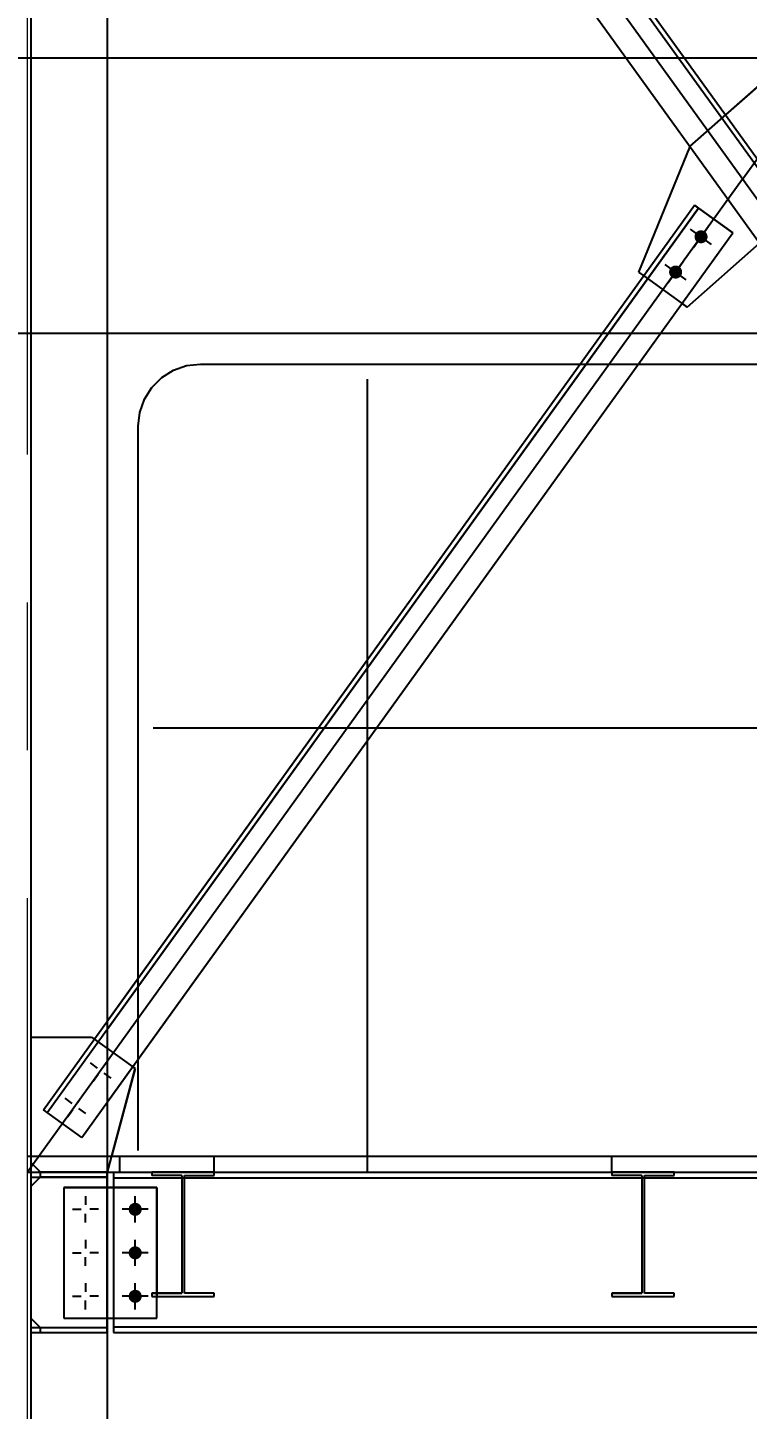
# Model space of a CAD drawing. Header units: metres. Extents: x 0 to 63075, y 0 to 44550.
# Drawn here: x 35151 to 36308, y 15553 to 17777 of the extents above; entities that cross this region are included whole.
import ezdxf

# ---------------------------------------------------------------- set-up
doc = ezdxf.new("R2010")
doc.units = ezdxf.units.M
doc.header["$LTSCALE"] = 75
doc.linetypes.add('CENTER2', pattern=[28.575, 19.05, -3.175, 3.175, -3.175])
for name, color, linetype in [('SC1', 7, 'CENTER2'), ('SDM', 7, 'Continuous'), ('SL1', 8, 'Continuous')]:
    doc.layers.add(name, color=color, linetype=linetype)
doc.styles.add('ROMANS', font='ROMANS.SHX')
doc.dimstyles.new('75___1-75', dxfattribs={"dimscale": 75, "dimtxt": 2.5, "dimasz": 2, "dimexe": 1.5, "dimexo": 1, "dimgap": 0.5, "dimtad": 1, "dimdec": 0, "dimzin": 12, "dimtxsty": 'ROMANS', "dimcen": 0, "dimclrd": 256, "dimclre": 256, "dimclrt": 3, "dimazin": 3, "dimtfac": 1, "dimtdec": 0, "dimtmove": 0, "dimatfit": 0, "dimfxl": 1, "dimlwd": -1, "dimlwe": -1, "dimarcsym": 0})

# ---------------------------------------------------------------- blocks, each defined once
blk = doc.blocks.new('A$C30d4501c')
at = {"layer": 'SL1'}
for points in [[(2337.6, 6655.2), (2338.1, 6656.1), (2338.5, 6657.1), (2338.8, 6658.1), (2339, 6659.1), (2339, 6660.1), (2339, 6661.1), (2338.9, 6662.1), (2338.7, 6663.2), (2338.4, 6664.1), (2338, 6665.1), (2337.5, 6666), (2336.9, 6666.8), (2336.2, 6667.6), (2335.5, 6668.3), (2334.7, 6669), (2333.8, 6669.5), (2332.9, 6670), (2331.9, 6670.4), (2330.9, 6670.7), (2329.9, 6670.9), (2328.9, 6671), (2327.9, 6670.9), (2326.9, 6670.8), (2325.8, 6670.6), (2324.9, 6670.3), (2323.9, 6669.9), (2323, 6669.4), (2322.2, 6668.8), (2321.4, 6668.1), (2320.7, 6667.4), (2320, 6666.6), (2319.5, 6665.7), (2319, 6664.8), (2318.6, 6663.9), (2318.3, 6662.9), (2318.1, 6661.8), (2318, 6660.8), (2318.1, 6659.8), (2318.2, 6658.8), (2318.4, 6657.8), (2318.7, 6656.8), (2319.1, 6655.8), (2319.6, 6654.9), (2320.2, 6654.1), (2320.9, 6653.3), (2321.6, 6652.6), (2322.4, 6651.9), (2323.3, 6651.4), (2324.2, 6650.9), (2325.1, 6650.5), (2326.1, 6650.2), (2327.2, 6650.1), (2328.2, 6650), (2329.2, 6650), (2330.2, 6650.1), (2331.2, 6650.3), (2332.2, 6650.6), (2333.2, 6651), (2334.1, 6651.5), (2334.9, 6652.1), (2335.7, 6652.8), (2336.4, 6653.5), (2337.1, 6654.3)], [(2296.7, 6598.4), (2297.2, 6599.3), (2297.6, 6600.2), (2297.9, 6601.2), (2298.1, 6602.2), (2298.2, 6603.3), (2298.1, 6604.3), (2298, 6605.3), (2297.8, 6606.3), (2297.5, 6607.3), (2297.1, 6608.3), (2296.6, 6609.2), (2296, 6610), (2295.3, 6610.8), (2294.6, 6611.5), (2293.8, 6612.2), (2292.9, 6612.7), (2292, 6613.2), (2291.1, 6613.6), (2290.1, 6613.9), (2289, 6614), (2288, 6614.1), (2287, 6614.1), (2286, 6614), (2285, 6613.8), (2284, 6613.5), (2283, 6613.1), (2282.1, 6612.6), (2281.3, 6612), (2280.5, 6611.3), (2279.8, 6610.6), (2279.1, 6609.8), (2278.6, 6608.9), (2278.1, 6608), (2277.7, 6607), (2277.4, 6606), (2277.3, 6605), (2277.2, 6604), (2277.2, 6603), (2277.3, 6601.9), (2277.5, 6600.9), (2277.8, 6600), (2278.2, 6599), (2278.7, 6598.1), (2279.3, 6597.3), (2280, 6596.5), (2280.7, 6595.8), (2281.5, 6595.1), (2282.4, 6594.6), (2283.3, 6594.1), (2284.3, 6593.7), (2285.3, 6593.4), (2286.3, 6593.2), (2287.3, 6593.1), (2288.3, 6593.2), (2289.3, 6593.3), (2290.4, 6593.5), (2291.3, 6593.8), (2292.3, 6594.2), (2293.2, 6594.7), (2294, 6595.3), (2294.8, 6596), (2295.5, 6596.7), (2296.2, 6597.5)], [(1428.8, 5096), (1428.6, 5097), (1428.4, 5098), (1428, 5099), (1427.6, 5099.9), (1427, 5100.8), (1426.4, 5101.7), (1425.7, 5102.4), (1425, 5103.1), (1424.1, 5103.7), (1423.3, 5104.3), (1422.3, 5104.7), (1421.4, 5105), (1420.4, 5105.3), (1419.3, 5105.4), (1418.3, 5105.5), (1417.3, 5105.4), (1416.3, 5105.3), (1415.3, 5105), (1414.3, 5104.7), (1413.4, 5104.3), (1412.5, 5103.7), (1411.6, 5103.1), (1410.9, 5102.4), (1410.2, 5101.7), (1409.6, 5100.8), (1409, 5099.9), (1408.6, 5099), (1408.3, 5098), (1408, 5097), (1407.9, 5096), (1407.8, 5095), (1407.9, 5094), (1408, 5093), (1408.3, 5092), (1408.6, 5091), (1409, 5090), (1409.6, 5089.2), (1410.2, 5088.3), (1410.9, 5087.6), (1411.6, 5086.9), (1412.5, 5086.3), (1413.4, 5085.7), (1414.3, 5085.3), (1415.3, 5085), (1416.3, 5084.7), (1417.3, 5084.5), (1418.3, 5084.5), (1419.3, 5084.5), (1420.4, 5084.7), (1421.4, 5085), (1422.3, 5085.3), (1423.3, 5085.7), (1424.1, 5086.3), (1425, 5086.9), (1425.7, 5087.6), (1426.4, 5088.3), (1427, 5089.2), (1427.6, 5090), (1428, 5091), (1428.4, 5092), (1428.6, 5093), (1428.8, 5094), (1428.8, 5095)], [(1428.8, 5026), (1428.6, 5027), (1428.4, 5028), (1428, 5029), (1427.6, 5029.9), (1427, 5030.8), (1426.4, 5031.7), (1425.7, 5032.4), (1425, 5033.1), (1424.1, 5033.7), (1423.3, 5034.3), (1422.3, 5034.7), (1421.4, 5035), (1420.4, 5035.3), (1419.3, 5035.4), (1418.3, 5035.5), (1417.3, 5035.4), (1416.3, 5035.3), (1415.3, 5035), (1414.3, 5034.7), (1413.4, 5034.3), (1412.5, 5033.7), (1411.6, 5033.1), (1410.9, 5032.4), (1410.2, 5031.7), (1409.6, 5030.8), (1409, 5029.9), (1408.6, 5029), (1408.3, 5028), (1408, 5027), (1407.9, 5026), (1407.8, 5025), (1407.9, 5024), (1408, 5023), (1408.3, 5022), (1408.6, 5021), (1409, 5020), (1409.6, 5019.2), (1410.2, 5018.3), (1410.9, 5017.6), (1411.6, 5016.9), (1412.5, 5016.3), (1413.4, 5015.7), (1414.3, 5015.3), (1415.3, 5015), (1416.3, 5014.7), (1417.3, 5014.5), (1418.3, 5014.5), (1419.3, 5014.5), (1420.4, 5014.7), (1421.4, 5015), (1422.3, 5015.3), (1423.3, 5015.7), (1424.1, 5016.3), (1425, 5016.9), (1425.7, 5017.6), (1426.4, 5018.3), (1427, 5019.2), (1427.6, 5020), (1428, 5021), (1428.4, 5022), (1428.6, 5023), (1428.8, 5024), (1428.8, 5025)], [(1428.8, 4956), (1428.6, 4957), (1428.4, 4958), (1428, 4959), (1427.6, 4959.9), (1427, 4960.8), (1426.4, 4961.7), (1425.7, 4962.4), (1425, 4963.1), (1424.1, 4963.7), (1423.3, 4964.3), (1422.3, 4964.7), (1421.4, 4965), (1420.4, 4965.3), (1419.3, 4965.4), (1418.3, 4965.5), (1417.3, 4965.4), (1416.3, 4965.3), (1415.3, 4965), (1414.3, 4964.7), (1413.4, 4964.3), (1412.5, 4963.7), (1411.6, 4963.1), (1410.9, 4962.4), (1410.2, 4961.7), (1409.6, 4960.8), (1409, 4959.9), (1408.6, 4959), (1408.3, 4958), (1408, 4957), (1407.9, 4956), (1407.8, 4955), (1407.9, 4954), (1408, 4953), (1408.3, 4952), (1408.6, 4951), (1409, 4950), (1409.6, 4949.2), (1410.2, 4948.3), (1410.9, 4947.6), (1411.6, 4946.9), (1412.5, 4946.3), (1413.4, 4945.7), (1414.3, 4945.3), (1415.3, 4945), (1416.3, 4944.7), (1417.3, 4944.5), (1418.3, 4944.5), (1419.3, 4944.5), (1420.4, 4944.7), (1421.4, 4945), (1422.3, 4945.3), (1423.3, 4945.7), (1424.1, 4946.3), (1425, 4946.9), (1425.7, 4947.6), (1426.4, 4948.3), (1427, 4949.2), (1427.6, 4950), (1428, 4951), (1428.4, 4952), (1428.6, 4953), (1428.8, 4954), (1428.8, 4955)]]:
    blk.add_hatch(color=256, dxfattribs=at).paths.add_polyline_path(points, flags=17)
for p, q in [((1250.6, 9396.4), (1250.6, 434)), ((1373.3, 9396.4), (1373.3, 5180)), ((3545.3, 5155), (1245.3, 8351.5)), ((2395.3, 6753.2), (3545.3, 8351.5)), ((3418.4, 5383.1), (1374.7, 8223.4)), ((3418.4, 5383.1), (1374.7, 8223.4)), ((1381.1, 8228), (3424.8, 5387.7)), ((1381.1, 8228), (3424.8, 5387.7)), ((1319.3, 8183.5), (3363, 5343.2)), ((1373.3, 8108.4), (3363, 5343.2)), ((2310.6, 6805.8), (2484.4, 6959.4)), ((2484.4, 6959.4), (2368, 6856.5)), ((2310.6, 6805.8), (2228.2, 6603.3)), ((2395.3, 6753.2), (1245.3, 5155)), ((1270.6, 5255.3), (2318.1, 6711.1)), ((2324.5, 6706.5), (1277, 5250.7)), ((1373.3, 5398.1), (2318.1, 6711.1)), ((1373.3, 5384.5), (2324.5, 6706.5)), ((2379.9, 6666.6), (2318.1, 6711.1)), ((2318.1, 6711.1), (2324.5, 6706.5)), ((2324.5, 6706.5), (2379.9, 6666.6)), ((2345.6, 6648.2), (2311.5, 6672.7)), ((2316.3, 6643.4), (2340.8, 6677.5)), ((1332.4, 5210.8), (2379.9, 6666.6)), ((1373.3, 5267.7), (2379.9, 6666.6)), ((2306.3, 6547.1), (2422.7, 6650)), ((2304.7, 6591.4), (2270.6, 6615.9)), ((2275.4, 6586.6), (2299.9, 6620.7)), ((2228.2, 6603.3), (2236.3, 6597.5)), ((2236.3, 6597.5), (2306.3, 6547.1)), ((2306.3, 6547.1), (2298.1, 6553)), ((1479.9, 6445.6), (1501.1, 6453)), ((1501.1, 6453), (1523.3, 6455.5)), ((1523.3, 6455.5), (8167.3, 6455.5)), ((1445.1, 6417.9), (1461, 6433.7)), ((1461, 6433.7), (1479.9, 6445.6)), ((1791.6, 6431.1), (1791.6, 5154.9)), ((1433.2, 6398.9), (1445.1, 6417.9)), ((1425.8, 6377.8), (1433.2, 6398.9)), ((1423.3, 6355.5), (1425.8, 6377.8)), ((1423.3, 5189.9), (1423.3, 6355.5)), ((1447.3, 5869.9), (8243.3, 5869.9)), ((1250.8, 5170), (1250.8, 5371.9)), ((1250.8, 5371.9), (1348.3, 5371.9)), ((1348.3, 5371.9), (1418.2, 5321.5)), ((1345.8, 5330.6), (1357.1, 5322.4)), ((1375.1, 5335.3), (1366.9, 5324)), ((1373.6, 5155), (1418.2, 5321.5)), ((1418.2, 5321.5), (1380.3, 5180)), ((1418.2, 5321.5), (1414.2, 5324.5)), ((1350.5, 5301.3), (1358.7, 5312.6)), ((1379.9, 5306), (1368.5, 5314.2)), ((1304.9, 5273.7), (1316.2, 5265.6)), ((1334.2, 5278.5), (1326, 5267.2)), ((1332.4, 5210.8), (1270.6, 5255.3)), ((1309.7, 5244.4), (1317.8, 5255.8)), ((1339, 5249.2), (1327.6, 5257.4)), ((2985.3, 5180), (1245.3, 5180)), ((1265.8, 5155), (1250.8, 5170)), ((1373.3, 5180), (1373.3, 5155)), ((1393.3, 5180), (1393.3, 5155)), ((1545.4, 5155), (1545.4, 5180)), ((1545.4, 5155), (1545.4, 5180)), ((2185.3, 5155), (2185.3, 5180)), ((2185.3, 5155), (2185.3, 5180)), ((1245.3, 5155), (1545.4, 5155)), ((1250.6, 5155), (1373.3, 5155)), ((1250.6, 5155), (1250.6, 5147)), ((1250.6, 5147), (1373.3, 5147)), ((1265.6, 5147), (1250.6, 5132)), ((1265.6, 5155), (1265.6, 5147)), ((1373.3, 5147), (1265.6, 5147)), ((1373.6, 5155), (1265.8, 5155)), ((1373.3, 5155), (1373.3, 440.3)), ((1373.3, 5147), (1373.3, 5155)), ((1373.3, 4905), (1373.3, 5147)), ((1383.3, 5155), (1383.3, 5130)), ((1383.3, 5155), (8307.3, 5155)), ((1383.3, 5145.9), (1493.2, 5145.9)), ((1545.3, 5154.9), (1445.3, 5154.9)), ((1545.3, 5154.9), (1445.3, 5154.9)), ((1445.3, 5154.9), (1445.3, 5149.7)), ((1493.2, 5149.7), (1445.3, 5149.7)), ((1493.2, 5149.7), (1445.3, 5149.7)), ((1445.3, 5149.7), (1445.3, 5149.7)), ((1493.2, 5149.7), (1493.2, 4960.1)), ((1493.2, 5145.9), (1497.5, 5145.9)), ((1497.5, 5149.7), (1497.5, 5149.7)), ((1497.5, 5149.7), (1545.3, 5149.7)), ((1497.5, 4960.1), (1497.5, 5149.7)), ((1497.5, 5149.7), (1545.3, 5149.7)), ((1497.5, 5145.9), (2233.2, 5145.9)), ((1545.3, 5154.9), (1545.3, 5154.9)), ((1545.3, 5149.7), (1545.3, 5154.9)), ((1545.3, 5149.7), (1545.3, 5149.7)), ((1545.3, 5149.7), (1545.3, 5149.7)), ((1545.4, 5155), (1545.4, 5155)), ((1545.4, 5155), (1545.4, 5155)), ((1545.4, 5155), (3565.3, 5155)), ((2285.3, 5154.9), (2185.3, 5154.9)), ((2285.3, 5154.9), (2185.3, 5154.9)), ((2185.3, 5154.9), (2185.3, 5149.7)), ((2233.2, 5149.7), (2185.3, 5149.7)), ((2233.2, 5149.7), (2185.3, 5149.7)), ((2185.3, 5149.7), (2185.3, 5149.7)), ((2233.2, 5149.7), (2233.2, 4960.1)), ((2233.2, 5145.9), (2237.5, 5145.9)), ((2237.5, 5149.7), (2237.5, 5149.7)), ((2237.5, 5149.7), (2285.3, 5149.7)), ((2237.5, 4960.1), (2237.5, 5149.7)), ((2237.5, 5149.7), (2285.3, 5149.7)), ((2237.5, 5145.9), (2933.2, 5145.9)), ((2285.3, 5154.9), (2285.3, 5154.9)), ((2285.3, 5149.7), (2285.3, 5154.9)), ((2285.3, 5149.7), (2285.3, 5149.7)), ((2285.3, 5149.7), (2285.3, 5149.7)), ((1250.6, 5132), (1250.6, 4920)), ((1303.3, 5130), (1303.3, 4920)), ((1303.3, 5130), (1373.3, 5130)), ((1303.3, 5130), (1303.3, 4920)), ((1453.3, 5130), (1303.3, 5130)), ((1338.3, 5116), (1338.3, 5102)), ((1373.3, 5130), (1453.3, 5130)), ((1383.3, 5130), (1383.3, 4897)), ((1418.3, 5074), (1418.3, 5116)), ((1453.3, 5130), (1453.3, 4960.1)), ((1453.3, 4920), (1453.3, 5130)), ((1317.3, 5095), (1331.3, 5095)), ((1359.3, 5095), (1345.3, 5095)), ((1439.3, 5095), (1397.3, 5095)), ((1338.3, 5074), (1338.3, 5088)), ((1338.3, 5046), (1338.3, 5032)), ((1418.3, 5004), (1418.3, 5046)), ((1317.3, 5025), (1331.3, 5025)), ((1338.3, 5004), (1338.3, 5018)), ((1359.3, 5025), (1345.3, 5025)), ((1439.3, 5025), (1397.3, 5025)), ((1338.3, 4976), (1338.3, 4962)), ((1418.3, 4934), (1418.3, 4976)), ((1493.2, 4960.1), (1445.3, 4960.1)), ((1445.3, 4960.1), (1445.3, 4954.9)), ((1445.3, 4960.1), (1493.2, 4960.1)), ((1453.3, 4960.1), (1453.3, 4954.9)), ((1493.2, 4960.1), (1493.2, 4960.1)), ((1497.5, 4960.1), (1497.5, 4960.1)), ((1545.3, 4960.1), (1497.5, 4960.1)), ((1545.3, 4960.1), (1497.5, 4960.1)), ((1497.5, 4960.1), (1497.5, 4960.1)), ((1545.3, 4960.1), (1545.3, 4960.1)), ((1545.3, 4954.9), (1545.3, 4960.1)), ((2233.2, 4960.1), (2185.3, 4960.1)), ((2185.3, 4960.1), (2185.3, 4954.9)), ((2185.3, 4960.1), (2233.2, 4960.1)), ((2233.2, 4960.1), (2233.2, 4960.1)), ((2237.5, 4960.1), (2237.5, 4960.1)), ((2285.3, 4960.1), (2237.5, 4960.1)), ((2285.3, 4960.1), (2237.5, 4960.1)), ((2237.5, 4960.1), (2237.5, 4960.1)), ((2285.3, 4960.1), (2285.3, 4960.1)), ((2285.3, 4954.9), (2285.3, 4960.1)), ((1317.3, 4955), (1331.3, 4955)), ((1338.3, 4934), (1338.3, 4948)), ((1359.3, 4955), (1345.3, 4955)), ((1439.3, 4955), (1397.3, 4955)), ((1445.3, 4954.9), (1445.3, 4954.9)), ((1445.3, 4954.9), (1545.3, 4954.9)), ((1445.3, 4954.9), (1545.3, 4954.9)), ((1445.3, 4954.9), (1445.3, 4954.9)), ((1453.3, 4920), (1453.3, 4954.9)), ((1545.3, 4954.9), (1545.3, 4954.9)), ((1545.3, 4954.9), (1545.3, 4954.9)), ((2185.3, 4954.9), (2185.3, 4954.9)), ((2185.3, 4954.9), (2285.3, 4954.9)), ((2185.3, 4954.9), (2285.3, 4954.9)), ((2185.3, 4954.9), (2185.3, 4954.9)), ((2285.3, 4954.9), (2285.3, 4954.9)), ((2285.3, 4954.9), (2285.3, 4954.9)), ((1250.6, 4920), (1265.6, 4905)), ((1303.3, 4920), (1373.3, 4920)), ((1303.3, 4920), (1453.3, 4920)), ((1373.3, 4920), (1453.3, 4920)), ((1383.3, 4920), (1383.3, 4897)), ((1250.6, 4905), (1373.3, 4905)), ((1250.6, 4905), (1250.6, 4897)), ((1250.6, 4897), (1373.3, 4897)), ((1265.6, 4905), (1265.6, 4897)), ((1265.6, 4905), (1373.3, 4905)), ((1373.3, 4897), (1373.3, 4905)), ((1383.3, 4906.1), (8307.3, 4906.1)), ((1383.3, 4897), (8307.3, 4897))]:
    blk.add_line(p, q, dxfattribs=at)
blk = doc.blocks.new('*D33')
at = {"layer": 'Defpoints', "color": 0, "transparency": 16777216}
for p in [(37007.8, 17285.4), (33418.7, 15935.4), (33905.2, 15935.4)]:
    blk.add_point(p, dxfattribs=at)
at = {"layer": 'SDM', "transparency": 16777216}
for p, q in [((36932.8, 17285.4), (33306.2, 17285.4)), ((33418.7, 17135.4), (33418.7, 16085.4)), ((33830.2, 15935.4), (33306.2, 15935.4))]:
    blk.add_line(p, q, dxfattribs=at)
for points in [[(33393.7, 17135.4), (33443.7, 17135.4), (33418.7, 17285.4)], [(33393.7, 16085.4), (33443.7, 16085.4), (33418.7, 15935.4)]]:
    blk.add_solid(points, dxfattribs=at)
at = {"layer": 'SDM', "color": 3, "transparency": 16777216, "insert": (33287.5, 16610.4), "char_height": 187.5, "attachment_point": 5, "rotation": 90, "style": 'ROMANS'}
blk.add_mtext('1350', dxfattribs=at)
blk = doc.blocks.new('*D34')
at = {"layer": 'Defpoints', "color": 0, "transparency": 16777216}
for p in [(33418.7, 17728.4), (37150, 17728.4), (37007.8, 17285.4)]:
    blk.add_point(p, dxfattribs=at)
at = {"layer": 'SDM', "transparency": 16777216}
for p, q in [((33418.7, 17878.4), (33418.7, 18585.6)), ((37075, 17728.4), (33306.2, 17728.4)), ((33418.7, 17285.4), (33418.7, 17728.4)), ((36932.8, 17285.4), (33306.2, 17285.4)), ((33418.7, 17135.4), (33418.7, 16985.4))]:
    blk.add_line(p, q, dxfattribs=at)
for points in [[(33393.7, 17878.4), (33443.7, 17878.4), (33418.7, 17728.4)], [(33393.7, 17135.4), (33443.7, 17135.4), (33418.7, 17285.4)]]:
    blk.add_solid(points, dxfattribs=at)
at = {"layer": 'SDM', "color": 3, "transparency": 16777216, "insert": (33287.5, 18307), "char_height": 187.5, "attachment_point": 5, "rotation": 90, "style": 'ROMANS'}
blk.add_mtext('443', dxfattribs=at)

msp = doc.modelspace()

# ---------------------------------------------------------------- linework, layer by layer
at = {"layer": 'SC1', "lineweight": 0}
msp.add_line((35150.5, 10661.1), (35150.5, 22305.9), dxfattribs=at)

# ---------------------------------------------------------------- block references
at = {"layer": 'SDM'}
msp.add_blockref('A$C30d4501c', (33905.2, 10780.4), dxfattribs=at)

# ---------------------------------------------------------------- dimensions: what is measured, and where the dimension line sits
dim = msp.add_linear_dim(base=(33418.7, 17728.4), p1=(37007.8, 17285.4), p2=(37150, 17728.4), angle=90, dimstyle='75___1-75', dxfattribs=at)
dim.commit()
dim.dimension.update_dxf_attribs({"geometry": '*D34', "text_midpoint": (33287.5, 18307)})
dim = msp.add_linear_dim(base=(33418.7, 15935.4), p1=(37007.8, 17285.4), p2=(33905.2, 15935.4), angle=90, dimstyle='75___1-75', dxfattribs=at)
dim.commit()
dim.dimension.update_dxf_attribs({"geometry": '*D33', "text_midpoint": (33418.7, 16610.4), "dimtype": 160})

doc.saveas('drawing.dxf')
